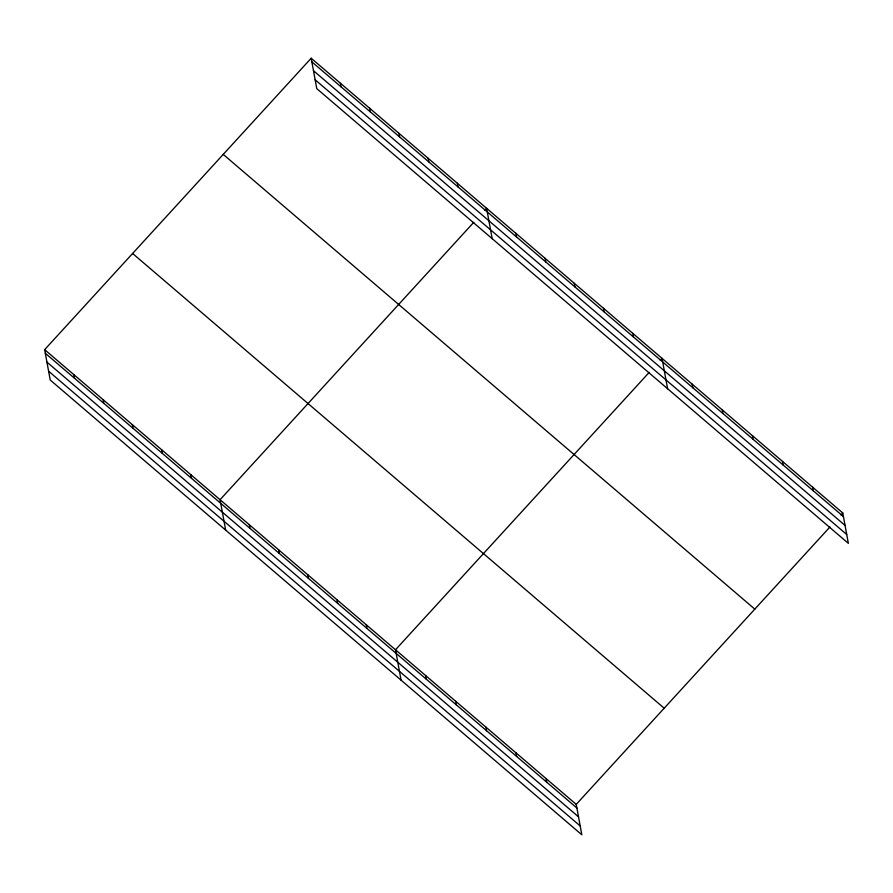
<?xml version="1.0" encoding="UTF-8"?>
<svg xmlns="http://www.w3.org/2000/svg" width="893" height="893" viewBox="0 0 893 893"><rect width="100%" height="100%" fill="white"/><g stroke="black" fill="none" stroke-linecap="round" stroke-linejoin="round"><path stroke-width="1.34" d="M44.65 349.654L576.231 804.381L581.812 834.765L50.231 380.038L44.65 349.654L311.188 58.235L842.769 512.962L848.35 543.346L316.769 88.619L311.188 58.235M473.781 222.324L220.069 499.712L225.65 530.096M484.776 210.302L486.618 208.292L492.188 238.677M649.211 372.381L395.499 649.769L401.069 680.153M660.206 360.359L662.037 358.361L667.607 388.745M576.231 804.381L829.943 526.993M840.938 514.971L842.769 512.962M311.858 61.863L843.438 516.589M313.476 70.692L845.057 525.419M315.151 79.79L846.731 534.516M223.228 154.4L754.819 609.138M132.611 253.478L664.191 708.216M45.32 353.282L576.9 808.009M46.938 362.111L578.519 816.838M48.602 371.209L580.182 825.936M812.652 487.198L813.311 490.826M782.525 461.435L783.194 465.063M752.408 435.661L753.067 439.289M722.281 409.898L722.95 413.526M692.164 384.124L692.823 387.752M632.802 333.346L633.461 336.974M603.556 308.342L604.226 311.97M574.322 283.327L574.992 286.954M545.087 258.311L545.757 261.939M515.853 233.307L516.511 236.935M457.372 183.288L458.042 186.916M546.103 778.618L546.773 782.246M428.138 158.273L428.807 161.901M515.987 752.844L516.656 756.471M398.903 133.269L399.573 136.897M485.859 727.081L486.529 730.708M369.669 108.254L370.327 111.882M455.743 701.306L456.401 704.934M340.434 83.25L341.093 86.878M425.615 675.543L426.285 679.171M366.253 624.765L366.923 628.393M337.018 599.75L337.688 603.378M307.784 574.746L308.453 578.374M278.549 549.731L279.208 553.359M249.314 524.727L249.973 528.355M190.834 474.696L191.504 478.324M161.6 449.692L162.269 453.32M132.365 424.677L133.024 428.305M103.119 399.673L103.789 403.301M73.885 374.658L74.554 378.286"/></g></svg>
